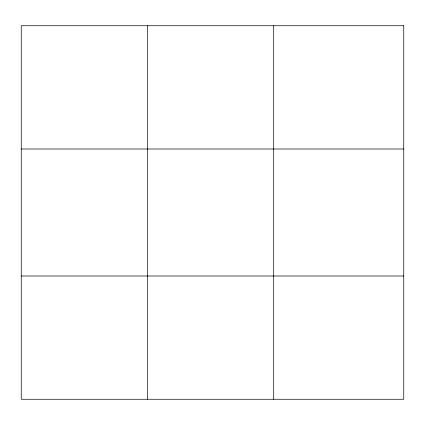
<?xml version="1.0" encoding="UTF-8"?>
<svg xmlns="http://www.w3.org/2000/svg" width="425" height="425" viewBox="0 0 425 425"><rect width="100%" height="100%" fill="white"/><g stroke="black" fill="none" stroke-linecap="round" stroke-linejoin="round"><path stroke-width="0.64" d="M147.475 399.261L147.475 25.739M273.7 399.261L273.7 25.739M21.25 149L403.75 149M21.25 276L403.75 276M403.75 25.739L403.75 399.261L21.25 399.261L21.25 25.739L403.75 25.739"/></g></svg>
